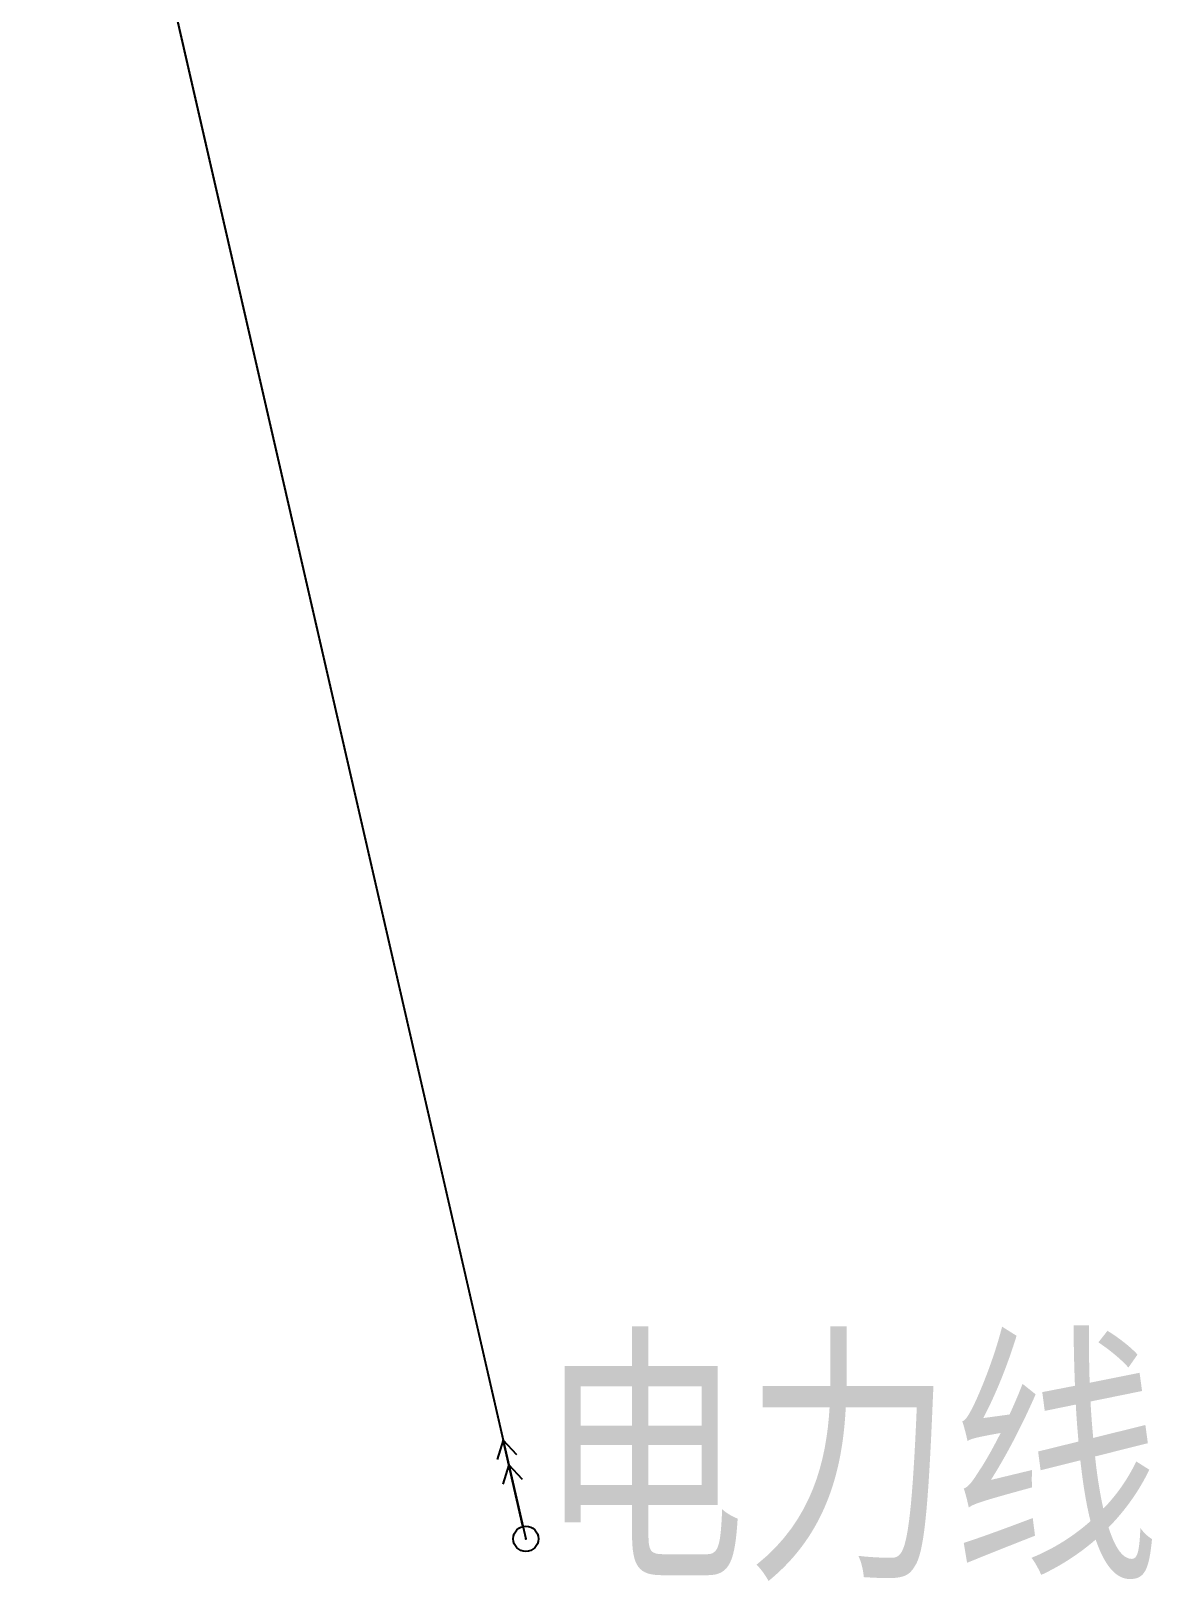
# Model space of a CAD drawing. Header units: metres. Extents: x 494039 to 619385, y 3351420 to 3402703.
# Drawn here: x 579325.17 to 579347.33, y 3398057.63 to 3398088.26 of the extents above; entities that cross this region are included whole.
import ezdxf

# ---------------------------------------------------------------- set-up
doc = ezdxf.new("R2010")
doc.units = ezdxf.units.M
for name, color, linetype in [('ASSIST', 8, 'Continuous'), ('GXYZ', 8, 'Continuous'), ('备注', 8, 'Continuous')]:
    doc.layers.add(name, color=color, linetype=linetype)
doc.styles.add('HZ', font='simsun.ttc', dxfattribs={"width": 0.8})

# ---------------------------------------------------------------- blocks, each defined once
blk = doc.blocks.new('gc170')
at = {"linetype": 'Continuous'}
blk.add_circle((0, 0), 0.5, dxfattribs=at)
blk = doc.blocks.new('gc013a')
at = {"linetype": 'Continuous'}
blk.add_line((0.5, 0), (4, 0), dxfattribs=at)
at = {"linetype": 'Continuous', "flags": 128}
for points in [[(2.307, -0.4), (3, 0), (2.307, 0.4)], [(3.307, -0.4), (4, 0), (3.307, 0.4)]]:
    blk.add_lwpolyline(points, dxfattribs=at)
blk = doc.blocks.new('0612-线路地形')
at = {"layer": 'ASSIST', "color": 8, "linetype": 'Continuous', "flags": 128}
blk.add_lwpolyline([(579325.173, 3398101.075), (579334.952, 3398058.464)], dxfattribs=at)
at = {"layer": 'GXYZ', "color": 8, "linetype": 'Continuous'}
blk.add_line((579325.62, 3398099.126), (579334.505, 3398060.413), dxfattribs=at)
at = {"layer": '备注', "color": 8, "linetype": 'Continuous'}
blk.add_point((579334.952, 3398058.464, 3.278), dxfattribs=at)
at = {"layer": 'GXYZ', "color": 8, "linetype": 'Continuous', "xscale": 0.4999999999999999, "yscale": 0.4999999999999999, "rotation": 102.9252662218377}
blk.add_blockref('gc013a', (579334.952, 3398058.464), dxfattribs=at)
at = {"layer": 'GXYZ', "color": 8, "linetype": 'Continuous', "xscale": 0.5, "yscale": 0.5}
blk.add_blockref('gc170', (579334.952, 3398058.464), dxfattribs=at)
at = {"layer": '备注', "color": 8, "linetype": 'Continuous', "style": 'HZ', "width": 0.75}
blk.add_text('电力线', height=4, dxfattribs=at).set_placement((579335.202, 3398058.089, 3.278))

msp = doc.modelspace()

# ---------------------------------------------------------------- block references
msp.add_blockref('0612-线路地形', (0, 0))

doc.saveas('drawing.dxf')
